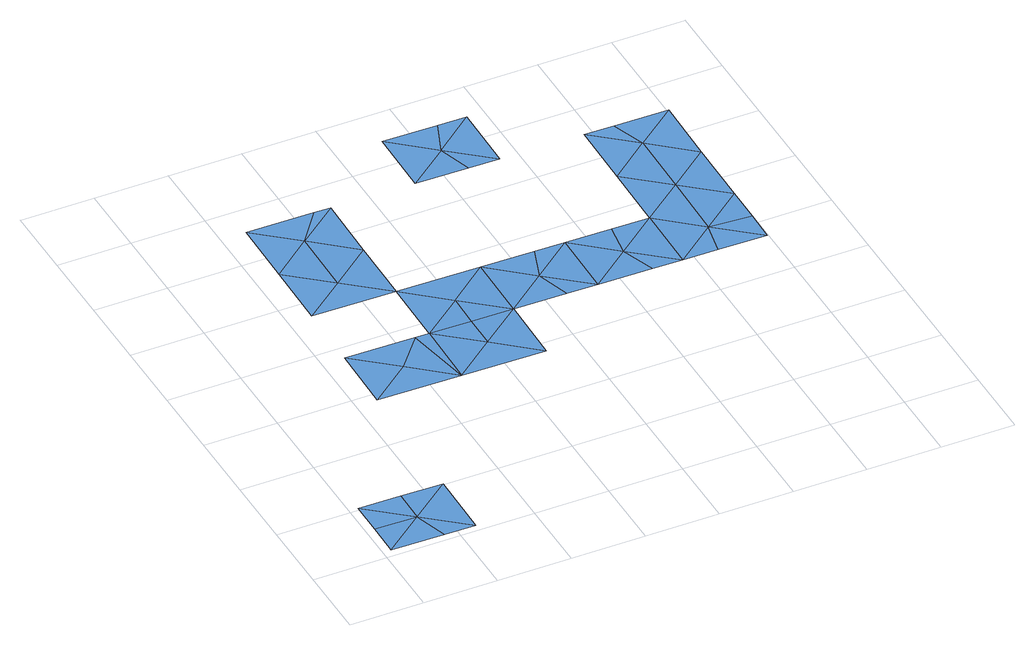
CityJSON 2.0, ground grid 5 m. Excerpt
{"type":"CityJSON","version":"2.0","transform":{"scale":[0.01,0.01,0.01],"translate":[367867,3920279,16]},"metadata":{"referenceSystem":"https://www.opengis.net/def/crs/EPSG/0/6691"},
"CityObjects":{
"waterbody1":{"type":"WaterBody","attributes":{"name":"9","class":"1140","function":"1","WaterBodyRiverFloodingRiskAttribute.description":"5","WaterBodyRiverFloodingRiskAttribute.rankOrg":"2","WaterBodyRiverFloodingRiskAttribute.adminType":"2","WaterBodyRiverFloodingRiskAttribute.scale":"L1"},"geometry":[{"type":"MultiSurface","lod":"1","boundaries":[[[0,1,2]],[[3,4,1]],[[2,1,5]],[[0,6,1]],[[4,5,1]],[[7,3,1]],[[7,1,6]]]}]},
"waterbody2":{"type":"WaterBody","attributes":{"name":"9","class":"1140","function":"1","WaterBodyRiverFloodingRiskAttribute.description":"5","WaterBodyRiverFloodingRiskAttribute.rankOrg":"1","WaterBodyRiverFloodingRiskAttribute.adminType":"2","WaterBodyRiverFloodingRiskAttribute.scale":"L1"},"geometry":[{"type":"MultiSurface","lod":"1","boundaries":[[[8,9,10]],[[9,11,10]],[[12,8,10]],[[12,11,13]],[[11,12,10]]]}]},
"waterbody3":{"type":"WaterBody","attributes":{"name":"9","class":"1140","function":"1","WaterBodyRiverFloodingRiskAttribute.description":"5","WaterBodyRiverFloodingRiskAttribute.rankOrg":"1","WaterBodyRiverFloodingRiskAttribute.adminType":"2","WaterBodyRiverFloodingRiskAttribute.scale":"L1"},"geometry":[{"type":"MultiSurface","lod":"1","boundaries":[[[14,15,16]],[[17,15,14]],[[17,18,15]],[[19,14,20]],[[14,19,21]],[[14,21,17]],[[14,16,20]],[[16,15,22]],[[22,15,18]]]}]},
"waterbody4":{"type":"WaterBody","attributes":{"name":"9","class":"1140","function":"1","WaterBodyRiverFloodingRiskAttribute.description":"5","WaterBodyRiverFloodingRiskAttribute.rankOrg":"2","WaterBodyRiverFloodingRiskAttribute.adminType":"2","WaterBodyRiverFloodingRiskAttribute.scale":"L1"},"geometry":[{"type":"MultiSurface","lod":"1","boundaries":[[[11,23,24]],[[24,23,25]],[[26,13,24]],[[24,13,11]],[[24,25,26]]]}]},
"waterbody5":{"type":"WaterBody","attributes":{"name":"9","class":"1140","function":"1","WaterBodyRiverFloodingRiskAttribute.description":"5","WaterBodyRiverFloodingRiskAttribute.rankOrg":"1","WaterBodyRiverFloodingRiskAttribute.adminType":"2","WaterBodyRiverFloodingRiskAttribute.scale":"L1"},"geometry":[{"type":"MultiSurface","lod":"1","boundaries":[[[27,28,29]],[[27,29,30]],[[30,29,31]],[[31,29,32]],[[33,31,32]],[[25,34,33]],[[35,36,37]],[[38,39,33]],[[37,36,40]],[[28,41,42]],[[28,27,41]],[[39,25,33]],[[31,33,34]],[[32,38,33]],[[43,29,28]],[[28,42,44]],[[43,32,29]],[[39,45,25]],[[42,37,44]],[[37,40,44]],[[46,47,41]],[[27,46,41]],[[39,22,45]],[[48,42,49]],[[37,48,35]],[[48,37,42]],[[49,42,41]],[[49,41,50]],[[22,13,45]],[[26,45,13]],[[26,25,45]],[[47,50,41]]]}]},
"waterbody6":{"type":"WaterBody","attributes":{"name":"9","class":"1140","function":"1","WaterBodyRiverFloodingRiskAttribute.description":"5","WaterBodyRiverFloodingRiskAttribute.rankOrg":"1","WaterBodyRiverFloodingRiskAttribute.adminType":"2","WaterBodyRiverFloodingRiskAttribute.scale":"L1"},"geometry":[{"type":"MultiSurface","lod":"1","boundaries":[[[51,52,53]],[[54,51,55]],[[54,56,51]],[[55,51,57]],[[51,53,57]],[[56,52,51]]]}]}
},
"vertices":[
[626,48,12],[345,284,12],[416,51,12],[65,519,12],[62,288,12],[58,57,12],[633,510,12],[349,515,12],
[653,1897,15],[646,1435,13],[933,1662,15],[1214,1426,15],[1126,1890,15],[1221,1888,15],
[954,3048,15],[947,2586,15],[1234,2813,15],[667,2821,15],[660,2359,15],[1132,3277,15],[1241,3275,15],[674,3283,15],[1227,2351,15],
[1781,1418,15],[1501,1653,15],[1788,1880,15],[1504,1884,15],
[2923,1863,15],[2930,2326,15],[2643,2099,15],[2723,1866,15],[2356,1872,15],[2362,2334,15],[2075,2107,15],[2145,1875,15],[3511,3241,15],[3144,3247,15],[3224,3015,15],[2155,2337,15],[1795,2342,15],[2943,3250,15],[3210,2090,15],[3217,2552,15],[2674,2329,15],[2937,2788,15],[1508,2115,15],[3162,1860,15],[3490,1855,15],[3504,2779,15],[3497,2317,15],[3494,2068,15],
[2096,3493,15],[1815,3729,15],[1808,3267,15],[2383,3720,15],[2376,3258,15],[2187,3723,15],[2168,3261,15]
]}
